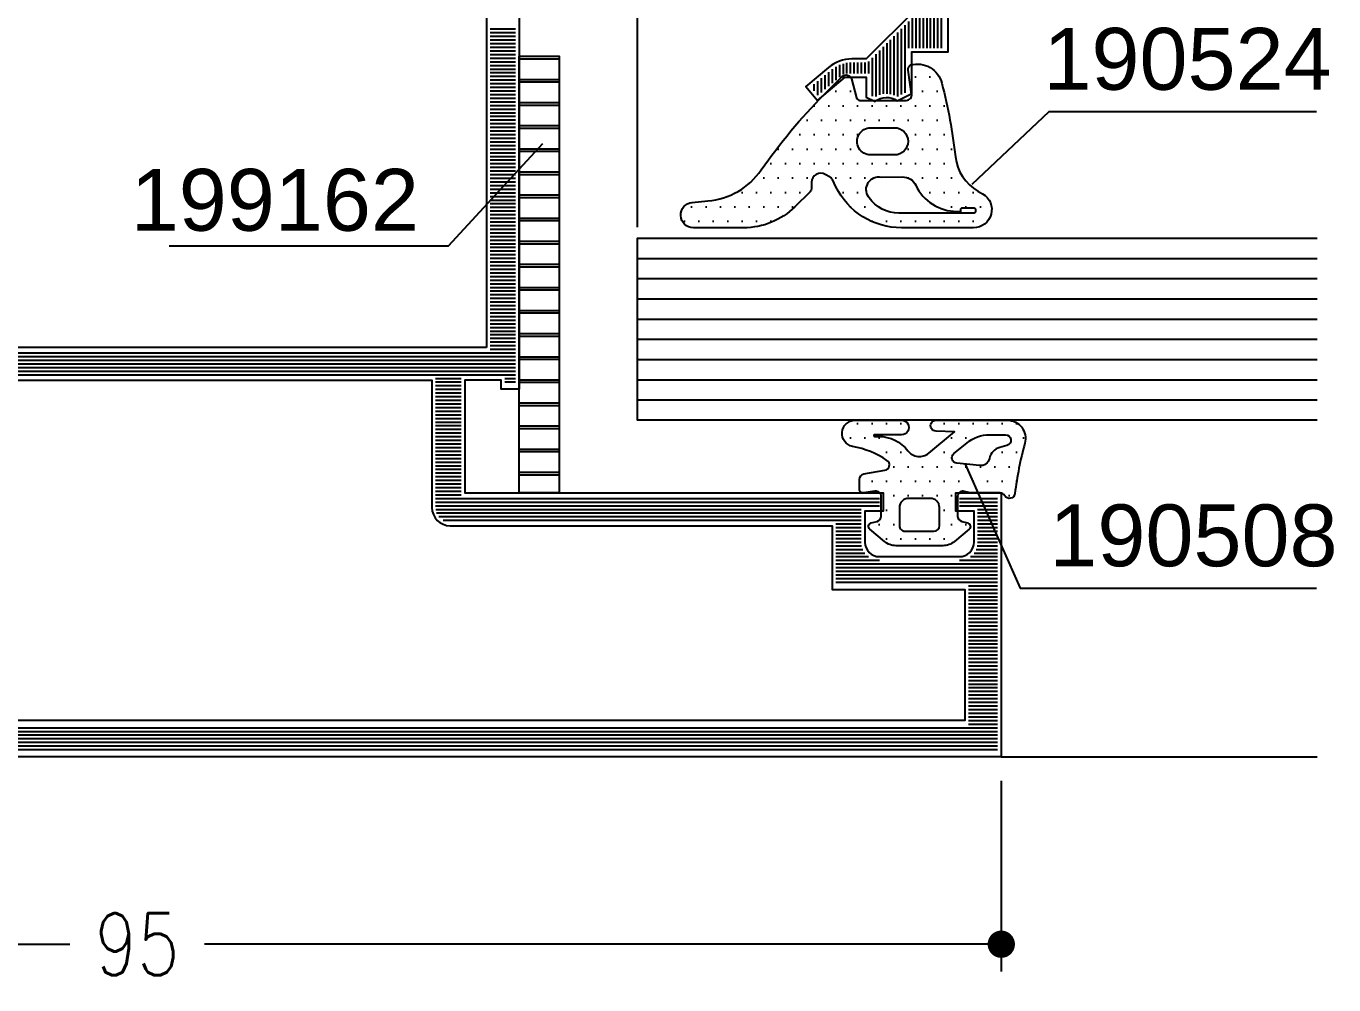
# Model space of a CAD drawing. Extents: x -247 to 191, y 24 to 414.
# Drawn here: x 154.55 to 190.49, y 46.49 to 72.83 of the extents above; entities that cross this region are included whole.
import ezdxf
from ezdxf.enums import TextEntityAlignment as Align

# ---------------------------------------------------------------- set-up
doc = ezdxf.new("R2010")
doc.units = 0
doc.header["$LTSCALE"] = 6
doc.linetypes.add('AUSGEZOGEN', pattern=[0])
doc.layers.get('0').update_dxf_attribs({"color": 4, "linetype": 'CONTINUOUS'})
doc.layers.get('DEFPOINTS').update_dxf_attribs({"linetype": 'AUSGEZOGEN'})
for name, color, linetype in [('CONST18', 3, 'AUSGEZOGEN'), ('CONST25', 3, 'CONTINUOUS'), ('DICHT_PAR', 3, 'CONTINUOUS'), ('DICHT_SCH', 3, 'CONTINUOUS'), ('KH_NOR', 7, 'CONTINUOUS'), ('KH_SCH', 3, 'CONTINUOUS'), ('KN_NOR', 7, 'CONTINUOUS'), ('KN_SCH', 3, 'CONTINUOUS'), ('LLMASSE', 7, 'CONTINUOUS'), ('PNR', 7, 'CONTINUOUS')]:
    doc.layers.add(name, color=color, linetype=linetype)
doc.styles.get("Standard").update_dxf_attribs({"font": 'simplex.shx', "width": 0.8})
doc.styles.add('SWISSL', font='swissl.ttf')
doc.dimstyles.new('DOK-1ZU1-PUNKT', dxfattribs={"dimscale": 0, "dimtxt": 3, "dimasz": 1.5, "dimexe": 1.5, "dimexo": 0.6, "dimgap": 1.5, "dimtad": 0, "dimdsep": 46, "dimtxsty": 'Standard', "dimblk": 'PUNKT', "dimblk1": 'PUNKT', "dimblk2": 'PUNKT', "dimcen": 0, "dimclrd": 2, "dimclre": 2, "dimclrt": 7, "dimadec": 0, "dimazin": 0, "dimtfac": 0.7, "dimtdec": 4, "dimtofl": 0, "dimtmove": 0, "dimatfit": 3, "dimldrblk": 'PUNKT', "dimfxl": 1, "dimtolj": 1, "dimtzin": 0, "dimarcsym": 0})
pattern_1 = [(0, (0, 0), (0.1984375, 0.396875), [0, -0.396875])]

# ---------------------------------------------------------------- blocks, each defined once
blk = doc.blocks.new('PUNKT')
at = {"color": 0, "linetype": 'CONTINUOUS'}
blk.add_line((-0.5, 0), (-1, 0), dxfattribs=at)
at = {"color": 0, "linetype": 'CONTINUOUS', "const_width": 0.5}
blk.add_lwpolyline([(-0.25, 0, 1), (0.25, 0, 1)], format="xyb", close=True, dxfattribs=at)
blk = doc.blocks.new('*D21')
at = {"layer": 'DEFPOINTS', "color": 0}
for p in [(168.8526076345792, 89.85992050543803), (168.8526076345792, 87.75183950274263), (171.3526076345023, 67.00183950610017)]:
    blk.add_point(p, dxfattribs=at)
at = {"layer": 'LLMASSE', "color": 3, "lineweight": -2}
for p, q in [((168.8526076345792, 88.05183950274262), (168.8526076345792, 90.60992050543803)), ((171.3526076345023, 67.30183950610017), (171.3526076345023, 90.60992050543803)), ((168.1026076345792, 89.85992050543803), (167.3526076345792, 89.85992050543803)), ((172.1026076345023, 89.85992050543803), (172.8526076345023, 89.85992050543803))]:
    blk.add_line(p, q, dxfattribs=at)
at = {"layer": 'LLMASSE', "color": 3, "lineweight": -2, "xscale": 0.75, "yscale": 0.75, "zscale": 0.75}
blk.add_blockref('PUNKT', (168.8526076345792, 89.85992050543803), dxfattribs=at)
at = {"layer": 'LLMASSE', "color": 3, "lineweight": -2, "xscale": 0.75, "yscale": 0.75, "zscale": 0.75, "rotation": 180}
blk.add_blockref('PUNKT', (171.3526076345023, 89.85992050543803), dxfattribs=at)
at = {"layer": 'LLMASSE', "color": 3, "insert": (170.1026076345408, 89.85992050543803), "char_height": 1.7, "attachment_point": 5}
blk.add_mtext('\\A1;5', dxfattribs=at)
blk = doc.blocks.new('*D35')
at = {"layer": 'DEFPOINTS', "color": 0}
for p in [(133.8526076344253, 52.75183313926019), (181.3526076344254, 52.39451157874157), (133.8526076344253, 47.60140014223293)]:
    blk.add_point(p, dxfattribs=at)
at = {"layer": 'LLMASSE', "color": 3, "lineweight": -2}
for p, q in [((133.8526076344253, 52.4518331392602), (133.8526076344253, 46.85140014223293)), ((181.3526076344254, 52.09451157874157), (181.3526076344254, 46.85140014223293)), ((134.6026076344253, 47.60140014223293), (155.751655253473, 47.60140014223293)), ((180.6026076344254, 47.60140014223293), (159.4535600153777, 47.60140014223293))]:
    blk.add_line(p, q, dxfattribs=at)
at = {"layer": 'LLMASSE', "color": 3, "lineweight": -2, "xscale": 0.75, "yscale": 0.75, "zscale": 0.75, "rotation": 180}
blk.add_blockref('PUNKT', (133.8526076344253, 47.60140014223293), dxfattribs=at)
at = {"layer": 'LLMASSE', "color": 3, "lineweight": -2, "xscale": 0.75, "yscale": 0.75, "zscale": 0.75}
blk.add_blockref('PUNKT', (181.3526076344254, 47.60140014223293), dxfattribs=at)
at = {"layer": 'LLMASSE', "color": 3, "insert": (157.6026076344254, 47.60140014223293), "char_height": 1.7, "attachment_point": 5}
blk.add_mtext('\\A1;95', dxfattribs=at)
blk = doc.blocks.new('*X42')
for p, q in [((0.4, 0.1999999998488945), (0.4, 94.8000000000399)), ((0.6000000000000001, 0.1999999998503122), (0.6000000000000001, 94.80000000013676)), ((0.8, 0.1999999998517298), (0.8, 94.80000000023364)), ((1, 0.1999999998531475), (1, 94.8000000003305)), ((1.2, 0.1999999998545651), (1.2, 94.80000000042736)), ((1.4, 0.1999999998559827), (1.4, 94.80000000052424)), ((1.6, 0.1999999998574004), (1.6, 94.8000000006211)), ((1.80002072727254, 93.19999999999999), (1.8, 94.80000000071796)), ((2, 93.19999999999999), (2, 94.80000000081483)), ((2.2, 93.19999999999999), (2.2, 94.8000000009117)), ((2.4, 93.2), (2.4, 94.80000000100857)), ((2.6, 93.2), (2.6, 94.80000000110543)), ((2.8, 93.2), (2.8, 94.80000000120229)), ((3, 93.2), (3, 94.80000000129917)), ((3.2, 93.2), (3.2, 94.80000000139603)), ((3.4, 93.20000000000002), (3.4, 94.80000000149289)), ((3.6, 93.20000000000002), (3.6, 94.80000000158977)), ((3.8, 93.20000000000002), (3.8, 94.80000000168663)), ((4, 93.20000000000002), (4, 94.80000000178349)), ((4.2, 93.20000000000002), (4.2, 94.80000000188036)), ((4.4, 93.20000000000003), (4.4, 94.80000000197722)), ((4.600000000000001, 93.20000000000003), (4.600000000000001, 94.80000000207409)), ((4.800000000000001, 93.20000000000003), (4.800000000000001, 94.80000000217096)), ((5, 93.20000000000003), (5, 94.80000000226782)), ((5.2, 93.20000000000005), (5.2, 94.8000000023647)), ((5.4, 93.20000000000005), (5.4, 94.80000000246156)), ((5.600000000000001, 93.20000000000005), (5.600000000000001, 94.80000000255842)), ((5.800000000000001, 93.20000000000005), (5.800000000000001, 94.8000000026553)), ((6, 93.20000000000005), (6, 94.80000000275216)), ((6.2, 93.20000000000006), (6.2, 94.80000000284902)), ((6.4, 93.20000000000006), (6.4, 94.8000000029459)), ((6.600000000000001, 93.20000000000006), (6.600000000000001, 94.80000000304275)), ((6.800000000000001, 93.20000000000006), (6.800000000000001, 94.80000000313962)), ((7, 93.20000000000006), (7, 94.80000000323649)), ((7.2, 93.20000000000007), (7.2, 94.80000000333335)), ((7.4, 93.20000000000007), (7.4, 94.80000000343021)), ((7.600000000000001, 93.20000000000007), (7.600000000000001, 94.80000000352709)), ((7.800000000000001, 93.20000000000007), (7.800000000000001, 94.80000000362395)), ((8, 93.20000000000007), (8, 94.80000000372081)), ((8.200000000000001, 93.20000000000009), (8.200000000000001, 94.80000000381769)), ((8.4, 93.20000000000009), (8.4, 94.80000000391455)), ((8.6, 93.20000000000009), (8.6, 94.80000000401142)), ((8.8, 93.20000000000009), (8.8, 94.80000000410828)), ((9, 93.2000000000001), (9, 94.80000000420515)), ((9.200000000000001, 93.2000000000001), (9.200000000000001, 94.80000000430202)), ((9.40001272727093, 93.2000000000001), (9.4, 94.80000000439888)), ((9.600000000000001, 85.89999999995463), (9.600000000000001, 94.80000000449574)), ((9.8, 85.89999999995756), (9.8, 94.80000000459262)), ((10, 85.89999999996049), (10, 94.80000000468948)), ((10.2, 85.89999999996343), (10.2, 94.80000000478634)), ((10.4, 85.89999999996635), (10.4, 94.80000000488322)), ((10.6, 85.89999999996928), (10.6, 94.80000000498008)), ((10.80001272727218, 92.69999999739613), (10.8, 94.80000000507694)), ((11, 93.29998303774089), (11, 94.80000000517381)), ((11.2, 93.49999046024676), (11.2, 94.80000000527068)), ((11.4, 93.61650958829577), (11.4, 94.80000000536755)), ((11.6, 93.6797933012338), (11.6, 94.80000000546441)), ((11.8, 93.69999999991876), (11.8, 94.80000000556127)), ((12, 93.70000000000242), (12, 94.80000000565815)), ((12.2, 93.70000000000483), (12.2, 94.80000000575501)), ((12.4, 93.70000000000724), (12.4, 94.80000000585187)), ((12.6, 93.70000000000965), (12.6, 94.80000000594875)), ((12.8, 93.70000000001207), (12.8, 94.80000000604561)), ((13, 93.70000000001448), (13, 94.80000000614247)), ((13.2, 93.7000000000169), (13.2, 94.80000000623934)), ((13.4, 93.7000000000193), (13.4, 94.8000000063362)), ((13.6, 93.70000000002172), (13.6, 94.80000000643307)), ((13.8, 92.70000000573182), (13.8, 94.80000000652994)), ((14, 92.70000000959423), (14, 94.8000000066268)), ((14.2, 92.70000001345664), (14.2, 94.80000000672366)), ((10.8, 85.89999999997221), (10.80001272727252, 88.30000011249562)), ((13.8, 63.90000000000005), (13.8, 88.30000000201753)), ((14, 63.90000000000005), (14, 88.30000000340362)), ((14.2, 63.90000000000005), (14.2, 88.30000000478972)), ((11, 85.89999999997515), (11, 87.70001704507003)), ((11.2, 85.89999999997808), (11.2, 87.50000960186148)), ((11.4, 85.899999999981), (11.4, 87.38349045460218)), ((11.6, 85.89999999998393), (11.6, 87.32020672156096)), ((11.8, 85.89999999998687), (11.8, 87.3)), ((12, 85.8999999999898), (12, 87.29999999999275)), ((12.2, 85.89999999999273), (12.2, 87.29999999998552)), ((12.4, 85.89999999999566), (12.4, 87.29999999997828)), ((12.6, 85.89999999999858), (12.6, 87.29999999997105)), ((12.8, 85.90000000000153), (12.8, 87.2999999999638)), ((13, 64.31272466944534), (13, 87.29999999995657)), ((13.2, 64.07551039034644), (13.2, 87.29999999994934)), ((13.4, 63.95838529985286), (13.4, 87.2999999999421)), ((13.6, 63.90627621026998), (13.6, 87.29999999993485)), ((20.6, 67.69999999999999), (20.6, 68.3)), ((20.8, 67.69999999999999), (20.8, 68.3)), ((21, 12.70006363835692), (21, 68.3)), ((21.2, 12.7000636383571), (21.2, 68.3)), ((21.4, 18.70006363838881), (21.4, 68.3)), ((21.6, 18.70006363838972), (21.6, 68.3)), ((21.8, 18.70006363839063), (21.8, 68.3)), ((22, 18.70006363839154), (22, 68.3)), ((22.2, 18.70006363839245), (22.2, 68.3)), ((22.4, 66.9), (22.4, 68.3)), ((22.6, 66.9), (22.6, 68.3)), ((22.8, 66.9), (22.8, 68.3)), ((23, 66.9), (23, 68.3)), ((23.2, 66.9), (23.2, 68.3)), ((23.4, 66.9), (23.4, 68.3)), ((23.6, 66.9), (23.6, 68.3)), ((23.8, 66.9), (23.8, 68.3)), ((24, 66.9), (24, 68.3)), ((24.2, 66.9), (24.2, 68.3)), ((24.4, 66.9), (24.4, 68.3)), ((24.6, 66.9), (24.6, 68.3)), ((24.8, 66.9), (24.8, 68.3)), ((25, 66.9), (25, 68.3)), ((25.2, 66.9), (25.2, 68.3)), ((25.4, 66.9), (25.4, 68.3)), ((25.6, 66.9), (25.6, 68.3)), ((25.8, 66.9), (25.8, 68.3)), ((26, 66.9), (26, 68.3)), ((26.2, 66.9), (26.2, 68.3)), ((26.4, 66.9), (26.4, 68.3)), ((26.6, 66.9), (26.6, 68.3)), ((26.8, 66.9), (26.8, 68.3)), ((27, 66.9), (27, 68.3)), ((27.2, 66.9), (27.2, 68.3)), ((27.4, 66.9), (27.4, 68.3)), ((27.6, 66.9), (27.6, 68.3)), ((27.8, 66.9), (27.8, 68.3)), ((28, 66.9), (28, 68.3)), ((28.2, 66.9), (28.2, 68.3)), ((28.4, 66.9), (28.4, 68.3)), ((28.6, 66.9), (28.6, 68.3)), ((28.8, 66.9), (28.8, 68.30000000000001)), ((29, 66.9), (29, 68.30000000000001)), ((29.2, 66.9), (29.2, 68.30000000000001)), ((29.4, 66.9), (29.4, 68.30000000000001)), ((29.6, 66.9), (29.6, 68.30000000000001)), ((29.8, 66.9), (29.8, 68.30000000000001)), ((30, 66.9), (30, 68.30000000000001)), ((30.2, 66.9), (30.2, 68.30000000000001)), ((30.4, 66.9), (30.4, 68.30000000000001)), ((30.6, 66.9), (30.6, 68.30000000000001)), ((30.8, 66.9), (30.8, 68.30000000000001)), ((31, 66.9), (31, 68.30000000000001)), ((31.2, 66.9), (31.2, 68.30000000000001)), ((31.4, 66.9), (31.4, 68.30000000000001)), ((31.6, 66.9), (31.6, 68.30000000000001)), ((31.8, 66.9), (31.8, 68.30000000000001)), ((32, 66.9), (32, 68.30000000000001)), ((32.2, 66.9), (32.2, 68.30000000000001)), ((32.4, 66.9), (32.4, 68.30000000000001)), ((32.6, 66.9), (32.6, 68.30000000000001)), ((32.8, 66.9), (32.8, 68.30000000000001)), ((33, 66.9), (33, 68.30000000000001)), ((33.2, 66.9), (33.2, 68.30000000000001)), ((33.4, 66.9), (33.4, 68.30000000000001)), ((33.6, 66.9), (33.6, 68.30000000000001)), ((33.8, 66.9), (33.8, 68.30000000000001)), ((34, 66.9), (34, 68.30000000000001)), ((34.2, 66.9), (34.2, 68.30000000000001)), ((34.4, 66.9), (34.4, 68.30000000000001)), ((34.6, 66.9), (34.6, 68.30000000000001)), ((34.8, 66.9), (34.8, 68.30000000000001)), ((35, 66.9), (35, 68.30000000000001)), ((35.2, 66.9), (35.2, 68.30000000000001)), ((35.4, 66.9), (35.4, 68.30000000000001)), ((35.6, 66.9), (35.6, 68.30000000000001)), ((35.8, 66.9), (35.8, 68.30000000000001)), ((36, 66.9), (36, 68.30000000000001)), ((36.2, 66.9), (36.2, 68.30000000000001)), ((36.4, 66.9), (36.4, 68.30000000000001)), ((36.6, 66.9), (36.6, 68.30000000000001)), ((36.8, 66.9), (36.8, 68.30000000000001)), ((37, 66.9), (37, 68.30000000000001)), ((37.2, 66.9), (37.2, 68.30000000000001)), ((37.4, 66.9), (37.4, 68.30000000000001)), ((37.6, 66.9), (37.6, 68.30000000000001)), ((37.8, 66.9), (37.8, 68.30000000000001)), ((38, 66.9), (38, 68.30000000000001)), ((38.2, 66.9), (38.2, 68.30000000000001)), ((38.40000000000001, 66.9), (38.40000000000001, 68.30000000000001)), ((38.6, 66.9), (38.6, 68.30000000000001)), ((38.8, 66.9), (38.8, 68.30000000000001)), ((39, 66.9), (39, 68.30000000000001)), ((39.2, 66.9), (39.2, 68.30000000000001)), ((39.40000000000001, 66.9), (39.40000000000001, 68.30000000000001)), ((39.6, 66.9), (39.6, 68.30000000000001)), ((39.8, 66.9), (39.8, 68.30000000000001)), ((40, 66.9), (40, 68.30000000000001)), ((14.4, 63.90000000000005), (14.4, 65.29999999994706)), ((14.6, 63.90000000000005), (14.6, 65.29999999995037)), ((14.8, 63.90000000000005), (14.8, 65.29999999995368)), ((15, 63.90000000000005), (15, 65.299999999957)), ((15.2, 63.90000000000005), (15.2, 65.29999999996029)), ((15.4, 63.90000000000004), (15.4, 65.2999999999636)), ((15.6, 63.90000000000004), (15.6, 65.29999999996691)), ((15.8, 63.90000000000004), (15.8, 65.29999999997023)), ((16, 63.90000000000004), (16, 65.29999999997354)), ((16.2, 63.90000000000004), (16.2, 65.29999999997683)), ((16.4, 63.90000000000004), (16.4, 65.29999999998014)), ((16.6, 63.90000000000004), (16.6, 65.29999999998346)), ((16.8, 63.90000000000004), (16.8, 65.29999999998677)), ((17, 63.90000000000004), (17, 65.29999999999006)), ((17.2, 63.90000000000003), (17.2, 65.29999999999337)), ((17.4, 63.90000000000003), (17.4, 65.29999999999669)), ((17.6, 63.90000000000003), (17.6, 65.3)), ((17.8, 63.90000000000003), (17.8, 65.30000000000331)), ((18, 63.90000000000003), (18, 65.3000000000066)), ((18.2, 63.90000000000003), (18.2, 65.30000000000992)), ((18.4, 63.90000000000003), (18.4, 65.30000000001323)), ((18.6, 63.90000000000003), (18.6, 65.30000000001654)), ((18.8, 63.90000000000003), (18.8, 65.30000000001985)), ((19, 63.90000000000003), (19, 65.30000000002315)), ((19.2, 63.90000000000003), (19.2, 65.30000000002646)), ((19.4, 63.90000000000003), (19.4, 65.30000000002977)), ((19.6, 63.90000000000003), (19.6, 65.30000000003308)), ((19.8, 63.90000000000003), (19.8, 65.30000000003639)), ((20, 63.90000000000003), (20, 65.30000000003969)), ((20.2, 63.90000000000003), (20.2, 65.300000000043)), ((20.4, 63.90000000000003), (20.4, 65.30000000004631)), ((20.6, 63.90000000000003), (20.6, 65.30000000004962)), ((20.8, 63.90000000000002), (20.8, 65.30000000005292))]:
    blk.add_line(p, q)
blk = doc.blocks.new('B-LL132343')
at = {"layer": 'KH_NOR'}
blk.add_lwpolyline([(49.79995672727267, 74.49999999984607), (20.19999999999999, 74.49999999984605), (20.19999999999999, 74.49999999984605), (20.19999999999999, 73.49999999984605), (20.69999999999999, 73.49999999984605), (20.7000127273235, 71.49999999989733), (14.5000127273238, 71.49999999979478), (14.50001273383385, 94.50000000671504), (13.50001272721098, 94.49999999978452), (13.50001272737507, 93.49999999978452), (11.80001272727236, 93.49999999984605, -0.41421348000001), (11.00001272727252, 94.29999999984612), (11.00001272727218, 98.6999999998461, -0.414213569999992), (11.8000127272727, 99.49999999984605), (13.50001272725202, 99.49999999986656), (13.50001272733405, 98.49999999978452), (14.50001270832968, 98.50000001909653), (14.50001273383385, 101.000000006715), (1.272711869504395e-05, 100.9999999996922), (-5.599984603108812e-05, 5.999999999692118)], format="xyb", dxfattribs=at)
blk.add_lwpolyline([(13.70001272727268, 69.6999999998461, -0.414213562373095), (12.70001272727268, 70.6999999998461), (12.70001272727256, 91.6999999998461), (9.200012727323617, 91.69999999979483), (9.200012727272338, 98.99999999984617), (2.000020681818, 98.99999999984605), (2, 7.999999999846059), (12.69994400000019, 7.999999999845832), (12.69994400000016, 25.29999999984624, -0.4142135623731034), (13.69994400000019, 26.29999999984624), (19.69994400000105, 26.29999999984604, 0.4142135626134031), (20.69994400000108, 27.29999999984607), (20.69994400000103, 30.19999999984636, 0.4142135623730944), (19.69994400000101, 31.19999999984634), (13.69994400000016, 31.19999999984625, -0.4142135623730997), (12.69994400000014, 32.19999999984625), (12.69994400000014, 32.99999999984623), (20.69994400000096, 32.99999999984635), (20.69994400000033, 69.69999999984607), (13.70001272727268, 69.6999999998461)], format="xyb", close=True, dxfattribs=at)
blk.add_lwpolyline([(22.50001303791365, 72.69999999984606), (22.50000000000011, 26.29999999984606), (48.2, 26.29999999984606), (48.2, 30.99999999984606), (47.49994400000026, 30.99999999984606), (47.49994400000014, 35.99999999984606), (49.29994400000032, 35.99999999984606), (49.29994400000032, 32.99999999984606), (68, 32.99999999984606), (68, 69.69999999984599), (49.30001272727236, 69.6999999998461), (49.30001272727247, 66.6999999998461), (47.49995672727238, 66.6999999998461), (47.49995672727232, 72.69999999984606), (22.50001303791365, 72.69999999984606)], close=True, dxfattribs=at)
at = {"layer": 'KH_SCH'}
blk.add_blockref('*X42', (3.308722450212111e-22, 5.999999999846059), dxfattribs=at)
blk = doc.blocks.new('STREIFEN')
at = {"layer": 'DICHT_SCH'}
h = blk.add_hatch(dxfattribs=at)
h.set_pattern_fill('LINE', color=256, scale=0.4, angle=90, style=0)
h.set_pattern_definition([(90, (-94.31533518184392, -226.5009291368289), (-1.27, 7.776250346772095e-17), [])])
h.paths.add_polyline_path([(0, 2.199999999999989), (0, 0), (24, 0), (24, 2.199999999999989)])
at = {"layer": 'DICHT_PAR'}
blk.add_lwpolyline([(0, 2.199999999999989), (0, 0), (24, 0), (24, 2.199999999999989)], close=True, dxfattribs=at)
blk = doc.blocks.new('LL199162')
blk.add_blockref('STREIFEN', (0, 0))
blk = doc.blocks.new('*U61')
at = {"layer": 'CONST25'}
for p, q in [((0, 9.999999999999773), (37.35660389312687, 9.999999999999773)), ((0, 8.888888888888687), (37.35660389312687, 8.888888888888687)), ((0, 7.777777777777601), (37.35660389312687, 7.777777777777601)), ((0, 6.666666666666515), (37.35660389312687, 6.666666666666515)), ((0, 5.555555555555429), (37.35660389312687, 5.555555555555429)), ((0, 4.444444444444343), (37.35660389312687, 4.444444444444343)), ((0, 3.333333333333258), (37.35660389312687, 3.333333333333258)), ((0, 2.222222222222172), (37.35660389312687, 2.222222222222172)), ((0, 1.111111111111086), (37.35660389312687, 1.111111111111086))]:
    blk.add_line(p, q, dxfattribs=at)
blk.add_lwpolyline([(37.35660389312687, 0), (0, 0), (0, 10), (37.35660389312687, 10)], dxfattribs=at)
blk = doc.blocks.new('B-LL3091023')
at = {"layer": 'KN_SCH'}
h = blk.add_hatch(dxfattribs=at)
h.set_pattern_fill('_U', color=256, scale=0.2, style=0, pattern_type=0)
h.set_pattern_definition([(0, (-12.61524086824097, 13.02250327400434), (0, 0.2), [])])
edge = h.paths.add_edge_path()
edge.add_line((-0.2000000000508084, 21.80000000010276), (-0.2000000000002728, 0.4154700538897877))
edge.add_line((-0.2000000000002728, 0.4154700538897864), (-0.4500000000000046, 0.2711324865925331))
edge.add_line((-0.4500000000000046, 0.2711324865925331), (-1.192820323027558, 0.7000000000520148))
edge.add_line((-1.192820323027558, 0.7000000000520148), (-3.282842712474642, 0.7000000000520223))
edge.add_line((-3.282842712474642, 0.7000000000520223), (-3.900000000000007, 0.08284271252664044))
edge.add_line((-3.900000000000007, 0.08284271252664047), (-3.900000000000013, -2.099999999947969))
edge.add_line((-3.900000000000013, -2.099999999947969), (-3.700000000000003, -2.099999999947976))
edge.add_line((-3.700000000000001, -2.099999999952376), (-4.699999999974835, -2.099999999974347))
edge.add_line((-4.699999999974835, -2.099999999974347), (-4.700000000005605, -0.9999999999419789))
edge.add_line((-4.700000000005605, -0.9999999999419791), (-9.356532657103545, -1.000000000081714))
edge.add_line((-9.356532657103545, -1.000000000081714), (-9.492087073757995, -1.524999999012127))
edge.add_arc((-12.30000000000001, -0.7999999999479821), 2.900000000000001, 270.07901743651803, 345.52248783316634, ccw=False)
edge.add_arc((-12.18013563536853, -0.9023955340299898), 2.800000000000001, 209.2081415121933, 267.62840437548994, ccw=False)
edge.add_line((-14.62412332264705, -2.26874987475974), (-14.42924214632983, -2.069287902908246))
edge.add_line((-14.42924214632983, -2.069287902908246), (-13.75317870728195, -2.38454146193488))
edge.add_arc((-12.29999999921613, -0.8000000003222183), 2.150000000266381, 227.4761480923444, 442.3377443620211)
edge.add_line((-12.01333333336139, 1.330803187171447), (-12.16120394194022, 1.35069689423467))
edge.add_line((-12.16120394194022, 1.35069689423467), (-11.69999999999955, 2.149525554427094))
edge.add_line((-11.69999999999955, 2.149525554427095), (-11.70000000015551, 20.70000000020778))
edge.add_line((-11.70000000015551, 20.70000000020778), (-28.18578597814051, 20.70000000005208))
edge.add_arc((-28.18578597812918, 19.50000000005209), 1.199999999999996, 90.00000000054077, 134.9999999999997)
edge.add_line((-29.03431411555303, 20.34852813747595), (-31.79999954050232, 17.58284271252666))
edge.add_line((-31.79999954050232, 17.58284271252666), (-31.79999954050233, 16.71441194632815))
edge.add_arc((-33.59999895980678, 16.71441206424528), 1.799999419304456, 319.99994731550623, 359.9999962465799, ccw=False)
edge.add_line((-32.22112047092991, 15.5573934721695), (-33.14162906306896, 14.46037332601911))
edge.add_line((-33.14162906306897, 14.46037332601911), (-33.60125601057764, 14.84604548197373))
edge.add_line((-33.60125601057764, 14.84604548197373), (-32.39999954050234, 16.27764694336551))
edge.add_line((-32.39999954050234, 16.27764694336551), (-32.39999954050232, 17.70000000005204))
edge.add_line((-32.39999954050232, 17.70000000005204), (-33.57394863064956, 17.70000000005204))
edge.add_line((-33.57394863064956, 17.70000000005204), (-33.70205340977959, 17.96789280106483))
edge.add_arc((-34.71191328392486, 18.61610855635405), 1.200000262839086, 327.3041288734923, 390.0744969530656)
edge.add_line((-33.67346358042067, 19.2174594057805), (-33.37731379195502, 19.80000000005204))
edge.add_line((-33.37731379195502, 19.80000000005204), (-30.99999996572186, 19.80000000005204))
edge.add_line((-30.99999996572186, 19.80000000005204), (-31.00000030850324, 21.8000000000218))
edge.add_line((-31.00000030850324, 21.8000000000218), (-0.2000000000508066, 21.80000000010276))
edge = h.paths.add_edge_path(flags=16)
edge.add_line((-11.10000000015546, 20.99999999989506), (-11.09999999999899, 1.840075756540305))
edge.add_arc((-12.30000000000003, -0.7999999999480378), 2.900000000000001, 11.940543960609887, 65.55666457227989, ccw=False)
edge.add_line((-9.462747808177824, -0.19999999994798), (-5.314213562373069, -0.1999999999479796))
edge.add_line((-5.314213562373068, -0.1999999999479796), (-3.848528137423896, 1.265685425001232))
edge.add_arc((-3.282842712474652, 0.7000000000519995), 0.8000000000000005, 90.00000000000011, 135.0000000000005, ccw=False)
edge.add_line((-3.282842712474654, 1.500000000052001), (-1.000000000000002, 1.500000000052017))
edge.add_line((-1.000000000000002, 1.500000000052017), (-1.000000000000002, 21.00000000005524))
edge.add_line((-1.000000000000002, 21.00000000005524), (-11.10000000015546, 20.99999999989506))
at = {"layer": 'KN_NOR'}
for points in [[(-5.128164559664583e-11, 22.00000000010329), (0, 0.3000000000520193), (-0.4500000000000046, 0.04019237891668204), (-1.246410161513781, 0.5000000000520151), (-3.200000000000022, 0.5000000000520222), (-3.700000000000008, 5.202219210964643e-11), (-3.700000000000012, -1.899999999947976), (-3.500000000000002, -1.899999999947984), (-3.500000000000005, -2.299999999947982), (-4.89999999996924, -2.299999999978742), (-4.900000000000011, -1.199999999947981), (-9.201613323200721, -1.200000000077065), (-9.29843790668926, -1.574999999947981, -0.3419987131196461), (-12.30000000000001, -3.899999999947983, -0.2744091014474832), (-14.86887381829263, -2.233067162827286), (-14.4732145214778, -1.828107663836985), (-13.64001877441201, -2.216633221435945, 1.373175899949952), (-12.04000000000001, 1.132588937203426), (-12.48361182590432, 1.192270058415677), (-11.9, 2.203115392906721), (-11.90000000015383, 20.50000000020589), (-28.18578597812918, 20.50000000005208, 0.1989123673796576), (-28.89289275931572, 20.20710678123863), (-31.59999954050232, 17.50000000005204), (-31.59999954050232, 16.71441000005203, -0.1763269499999998), (-32.06791154050232, 15.42883600005203), (-33.11697754050232, 14.17860700005204), (-33.88302254050232, 14.82139400005204), (-32.59999954050232, 16.35044100005203), (-32.59999954050232, 17.50000000005204), (-33.70000054050233, 17.50000000005204), (-33.93351854050232, 17.98833300005202, 0.3394094402287316), (-33.90397054050233, 19.20537000005203), (-33.49999954050233, 20.00000000005204), (-31.2, 20.00000000005204), (-31.20000034278138, 22.00000000002127), (-5.128164559664583e-11, 22.00000000010329)], [(-10.90000000015383, 20.79999999989824), (-10.90000000000001, 1.965863337239819, -0.2134575926161298), (-9.30500417362566, 5.201997166359718e-11), (-5.39705627484769, 5.202041575280703e-11), (-3.989949493661205, 1.40710678123854, -0.1989123673796592), (-3.282842712474656, 1.700000000052001), (-1.200000000000001, 1.700000000052016), (-1.200000000000003, 20.80000000005207), (-10.90000000015383, 20.79999999989824)]]:
    blk.add_lwpolyline(points, format="xyb", close=True, dxfattribs=at)

msp = doc.modelspace()

# ---------------------------------------------------------------- hatches: boundary and pattern name
h = msp.add_hatch()
h.set_pattern_fill('DOTS', color=3, scale=0.25, style=0)
h.set_pattern_definition(pattern_1)
edge = h.paths.add_edge_path()
edge.add_arc((181.3340366806471, 69.38014076009128), 1.249881608597961, 186.549037764727, 240.011388720428)
edge.add_line((180.7093110438736, 68.29758733680478), (180.8398110438736, 68.22208733680478))
edge.add_arc((180.5898127531705, 67.78908098383133), 0.4999936470294674, -90.00019587348822, 59.99980586054471, ccw=False)
edge.add_line((180.5898110438736, 67.28908733680477), (178.6053110438737, 67.28908733680471))
edge.add_arc((178.6055503916734, 69.289140276431), 2.000052953947749, 205.9932250645719, 269.9931433721457, ccw=False)
edge.add_line((176.8078110438736, 68.41258733680466), (176.7098110438735, 68.61358733680466))
edge.add_arc((176.575393759094, 68.54827947048628), 0.1494427109315028, 25.91322287562255, 59.91322257318072)
edge.add_line((176.6503110438736, 68.67758733680466), (176.5148110438736, 68.75558733680467))
edge.add_arc((176.3898092687338, 68.53908406048802), 0.249998224881593, 59.99929534149686, 179.9992491182099)
edge.add_line((176.1398110438736, 68.53908733680464), (176.1398110438736, 68.38458733680464))
edge.add_arc((175.9899504708532, 68.3846581865644), 0.1498605897683371, 314.67280455868735, 359.9729122088017, ccw=False)
edge.add_line((176.0953110438736, 68.27808733680465), (175.6803110438736, 67.86758733680465))
edge.add_arc((174.2732962725466, 69.28939227761192), 2.000304940861856, 270.0004231028373, 314.700438114051, ccw=False)
edge.add_line((174.2733110438736, 67.2890873368046), (172.8898110438736, 67.28908733680454))
edge.add_arc((172.8898095340613, 67.63900316207402), 0.3499158252727342, 95.00021639535379, 270.0002472190933, ccw=False)
edge.add_line((172.8593110438736, 67.98758733680455), (173.2853110438736, 68.02508733680456))
edge.add_arc((173.1110325827156, 70.01790568818379), 2.000424445865785, 274.997986922367, 325.2819632581753)
edge.add_arc((187.0853346322292, 60.33681498082788), 14.99971188625752, 135.0033795796937, 145.2872522460985, ccw=False)
edge.add_line((176.4783110438735, 70.94258733680465), (176.9813110438735, 71.44508733680468))
edge.add_arc((177.0872197918383, 71.33927414822514), 0.1497100323052332, 15.02590631688662, 135.0258600935969, ccw=False)
edge.add_line((177.2318110438736, 71.37808733680468), (177.3698110438735, 70.86308733680468))
edge.add_arc((177.466280429018, 70.88896802148638), 0.09988068937363015, 195.0176151708907, 270.0175619736426)
edge.add_line((177.4663110438735, 70.7890873368047), (178.7398110438735, 70.78908733680473))
edge.add_arc((178.7398149937673, 70.93918930448359), 0.1501019677308346, 269.9984922766124, 368.3886878743305)
edge.add_line((178.8883110438735, 70.96108733680472), (178.7913110438735, 71.61708733680472))
edge.add_arc((178.9397993617823, 71.63875736073146), 0.1500612224805949, 122.6633441211647, 188.3029926965028, ccw=False)
edge.add_arc((179.039864845369, 71.08895728796921), 0.6999516568837374, 14.404998954988685, 104.9909310239093, ccw=False)
edge.add_arc((165.1902713556447, 67.5296813317483), 14.99959098747888, 6.538078113945687, 14.412460202093428, ccw=False)
edge = h.paths.add_edge_path(flags=16)
edge.add_arc((178.4148110438736, 69.66408733680471), 0.375, -90, 90, ccw=False)
edge.add_line((178.4148110438736, 69.28908733680471), (177.7648110438736, 69.28908733680468))
edge.add_arc((177.7648110437197, 69.6640873368047), 0.3750000000000142, 89.99999997650269, 270.000000023506, ccw=False)
edge.add_line((177.7648110438735, 70.0390873368047), (178.4148110438736, 70.03908733680471))
edge = h.paths.add_edge_path(flags=16)
edge.add_arc((178.6415864531142, 68.2880621686828), 0.3985481009248064, 25.33220501672082, 90.61465003391709, ccw=False)
edge.add_arc((180.1336245201761, 68.98904005421191), 1.249952731324127, 205.1113132243126, 270.008549939861)
edge.add_line((180.1338110438735, 67.73908733680476), (180.2398110438735, 67.73908733680476))
edge.add_line((180.2398110438735, 67.73908733680476), (180.2398110438735, 67.78908733680477))
edge.add_arc((180.2898110064993, 67.789087374179), 0.04999996262579007, 89.999957172184, 180.0000428277509, ccw=False)
edge.add_line((180.2898110438736, 67.83908733680477), (180.5898110438736, 67.83908733680477))
edge.add_arc((180.5898110812479, 67.78908737417906), 0.04999996262571902, -4.282781600295493e-05, 90.00004282775092, ccw=False)
edge.add_line((180.6398110438736, 67.78908733680477), (180.6398110438736, 67.73908733680477))
edge.add_arc((180.5898110812273, 67.73908729945103), 0.04999996264625368, -90.00004280430119, 4.280426867353526e-05, ccw=False)
edge.add_line((180.5898110438736, 67.68908733680477), (178.5383110438736, 67.68908733680472))
edge.add_arc((178.5384613189795, 68.68898112417111), 0.9998937986588922, 214.991484797996, 269.99138895612873, ccw=False)
edge.add_line((177.7193110438736, 68.1155873368047), (177.7033110438736, 68.1380873368047))
edge.add_arc((177.989864098615, 68.33892902312911), 0.3499286157879615, 79.13717512590352, 215.0261646204069, ccw=False)
edge.add_line((178.0558110438735, 68.6825873368047), (178.6373110438735, 68.6865873368047))
h = msp.add_hatch()
h.set_pattern_fill('DOTS', color=3, scale=0.25, style=0)
h.set_pattern_definition(pattern_1)
edge = h.paths.add_edge_path()
edge.add_arc((181.5179042634732, 61.50186742500894), 0.5000000000000142, -15.2232402070195, 90.00000000000318, ccw=False)
edge.add_arc((191.6494599607292, 58.74477127989548), 10.00000000000002, 164.7767597929774, 172.8855443438187)
edge.add_arc((181.5776076344716, 60.00186742500895), 0.1500000000000077, 210.0000000000004, 352.88554434381933, ccw=False)
edge.add_arc((181.3178000133363, 59.851867425009), 0.1499999999999508, 29.99999999998702, 89.99999999998914)
edge.add_line((181.3178000133363, 60.00186742500895), (180.5089580494881, 60.00186742500895))
edge.add_line((180.5089580494881, 60.00186742500895), (180.341430491237, 60.0467562989523))
edge.add_arc((180.3026076344716, 59.90186742500892), 0.1500000000000369, 74.99999999998683, 179.9999999999891)
edge.add_line((180.1526076344716, 59.90186742500894), (180.1526076344716, 59.36696647320579))
edge.add_arc((180.3026076343914, 59.36696647314425), 0.1499999999197996, 179.9999999764934, 255.0000000235038)
edge.add_line((180.2637847777062, 59.22207759926243), (180.4284895389818, 59.17794509148906))
edge.add_arc((180.4026076344716, 59.08135250886014), 0.1000000000000051, -49.99999999998471, 75.00000000002319, ccw=False)
edge.add_line((180.4668863954403, 59.00474806454826), (180.066572953963, 58.66884520344945))
edge.add_arc((179.7451791491198, 59.05186742500891), 0.4999999999999619, 270, 309.99999999999915, ccw=False)
edge.add_line((179.7451791491198, 58.55186742500895), (178.4600361198234, 58.55186742500895))
edge.add_arc((178.4600361198233, 59.05186742500899), 0.5000000000000426, 230.0000000000036, 270.00000000000324, ccw=False)
edge.add_line((178.1386423149801, 58.66884520344946), (177.738328873503, 59.00474806454826))
edge.add_arc((177.8026076343813, 59.08135250888019), 0.0999999999572804, 104.99999995300789, 230.0000000470236, ccw=False)
edge.add_line((177.7767257299613, 59.17794509148906), (177.9414304912369, 59.22207759926243))
edge.add_arc((177.9026076344715, 59.36696647320579), 0.150000000000002, 285.0000000000055, 360)
edge.add_line((178.0526076344715, 59.36696647320579), (178.0526076344715, 59.90186742500895))
edge.add_arc((177.9026076344716, 59.90186742500899), 0.1499999999999773, 359.9999999999864, 458.5839368044976)
edge.add_line((177.8802189143516, 60.05018716479901), (177.5675334478849, 60.00298759848224))
edge.add_arc((177.552607634401, 60.10186742492688), 0.09999999992938444, 179.9999999529787, 278.58393685150577, ccw=False)
edge.add_line((177.4526076344716, 60.10186742500895), (177.4526076344716, 60.37600248033236))
edge.add_arc((177.6026076344716, 60.37600248033239), 0.1499999999999773, 100.00000000001148, 180.0000000000109, ccw=False)
edge.add_line((177.5765604078215, 60.52372364328419), (178.1536548611216, 60.6254809658182))
edge.add_arc((178.1276076344716, 60.77320212877002), 0.1499999999999934, 279.999999999999, 416.2873842862301)
edge.add_arc((176.8232927781539, 58.81839708591067), 2.499999999999857, 56.28738428622024, 79.80769366406389)
edge.add_arc((177.3414121121347, 61.63657079117208), 0.3655571821432465, 92.16336547929899, 258.0425765521047, ccw=False)
edge.add_line((177.3276127380922, 62.00186742500895), (178.6112745975377, 62.00184870694293))
edge.add_arc((178.611271681183, 61.80184870696419), 0.1999999999999991, -90.00083547405569, 89.99916452594431, ccw=False)
edge.add_line((178.6112687648284, 61.60184870698545), (177.8726671596085, 61.60185789281601))
edge.add_arc((177.8726670165477, 61.57885486510847), 0.02300302770798346, 89.99964366533747, 270.0003563346625)
edge.add_line((177.8726671596085, 61.55585183740092), (177.9788482122625, 61.55585183740092))
edge.add_arc((177.9871187308689, 60.55588603872476), 1.000000000000039, 37.176503839543784, 90.47387121288239, ccw=False)
edge.add_arc((179.1026076344716, 61.40186742500894), 0.3999999999999833, 217.1765038395437, 309.5780367572349)
edge.add_line((179.3574590670269, 61.09356441282043), (180.0676443916315, 61.68062240511973))
edge.add_line((180.0676443916315, 61.68062240511973), (179.5601081214562, 61.70186742500896))
edge.add_arc((179.5601081213331, 61.85186742500895), 0.1499999999999986, 89.99999995299231, 270.00000004700775, ccw=False)
edge.add_line((179.5601081214562, 62.00186742500895), (181.5179042634732, 62.00186742500895))
edge = h.paths.add_edge_path(flags=17)
edge.add_arc((178.8026076344715, 59.60186742500895), 0.25, 90, 180)
edge.add_line((178.5526076344715, 59.60186742500895), (178.5526076344715, 59.10186742500895))
edge.add_arc((178.7026076343485, 59.1018674248859), 0.1499999998769681, 179.9999999530004, 270.0000000470077)
edge.add_line((178.7026076344716, 58.95186742500895), (179.5026076344716, 58.95186742500895))
edge.add_arc((179.5026076344716, 59.10186742500893), 0.1499999999999844, 270, 360.0000000000055)
edge.add_line((179.6526076344716, 59.10186742500895), (179.6526076344716, 59.60186742500895))
edge.add_arc((179.4026076344716, 59.60186742500895), 0.25, 0, 90)
edge.add_line((179.4026076344716, 59.85186742500895), (178.8026076344715, 59.85186742500895))
edge = h.paths.add_edge_path(flags=16)
edge.add_line((181.0384711503344, 61.60186742500896), (181.4679042634732, 61.60186742500896))
edge.add_arc((181.4679042634732, 61.45186742500896), 0.1500000000000057, -75.000000000005, 90, ccw=False)
edge.add_line((181.5067271202386, 61.3069785510656), (181.3121718633427, 61.25484762709712))
edge.add_arc((181.4156994813837, 60.86847729658149), 0.4000000000000023, 104.9999999999986, 168.1578806867987)
edge.add_arc((180.7795335646308, 61.00186742500894), 0.2499999999999968, 263.97099583977115, 348.1578806868017, ccw=False)
edge.add_line((180.7532755909232, 60.75325021157276), (180.1316228253531, 60.81890673530239))
edge.add_arc((180.1473776094498, 60.96807706332557), 0.149999999948259, 129.57803671023, 263.97099588677634, ccw=False)
edge.add_line((180.0518083223694, 61.08369069293479), (180.4013425689462, 61.37262495548025))
edge.add_arc((181.0384711503345, 60.60186742500902), 0.9999999999999402, 90.00000000000159, 129.5780367572371, ccw=False)
at = {"layer": 'DICHT_PAR'}
h = msp.add_hatch(dxfattribs=at)
h.set_pattern_fill('LINE', color=256, scale=0.2, angle=-1.272221872585407e-14, style=0)
h.set_pattern_definition([(180, (197.0309095810549, -5.468132569074996), (1.555250069354419e-16, 0.635), [])])
h.paths.add_polyline_path([(169.2026076345023, 72.47786195638241), (169.2026076345023, 60.47786195638241), (168.1026076345022, 60.477862028727), (168.1026076344916, 72.47786195638241)])

# ---------------------------------------------------------------- linework, layer by layer
at = {"layer": 'CONST18'}
msp.add_lwpolyline([(181.3526076344254, 52.75186750274253), (190.0309095810657, 52.75186750274253)], dxfattribs=at)
at = {"layer": 'DICHT_PAR'}
for points in [[(180.0923110438736, 69.23758733680475, 0.237599), (180.7093110438736, 68.29758733680478), (180.8398110438736, 68.22208733680478, -0.7673270000000002), (180.5898110438736, 67.28908733680477), (178.6053110438737, 67.28908733680471, -0.2867450000000001), (176.8078110438736, 68.41258733680466), (176.7098110438735, 68.61358733680466, 0.1494509999999999), (176.6503110438736, 68.67758733680466), (176.5148110438736, 68.75558733680467, 0.5773500002734709), (176.1398110438736, 68.53908733680464), (176.1398110438736, 68.38458733680464, -0.2002740000000002), (176.0953110438736, 68.27808733680465), (175.6803110438736, 67.86758733680465, -0.197552), (174.2733110438736, 67.2890873368046), (172.8898110438736, 67.28908733680454, -0.9572920000000007), (172.8593110438736, 67.98758733680455), (173.2853110438736, 68.02508733680456, 0.222995), (174.7553110438736, 68.87858733680461, -0.04490199999999981), (176.4783110438735, 70.94258733680465), (176.9813110438735, 71.44508733680468, -0.5773500002734713), (177.2318110438736, 71.37808733680468), (177.3698110438735, 70.86308733680468, 0.3394539999999996), (177.4663110438735, 70.7890873368047), (178.7398110438735, 70.78908733680473, 0.4577840000000001), (178.8883110438735, 70.96108733680472), (178.7913110438735, 71.61708733680472, -0.2945039999999998), (178.8588110438735, 71.76508733680473, -0.4172120002408051), (179.7178110438736, 71.26308733680476, -0.03437200000000001), (180.0923110438736, 69.23758733680475)], [(178.4148110438736, 70.03908733680471, -0.9999999999999999), (178.4148110438736, 69.28908733680471), (177.7648110438736, 69.28908733680468, -1.000000000410207), (177.7648110438735, 70.0390873368047), (178.4148110438736, 70.03908733680471)], [(178.6373110438735, 68.6865873368047, -0.2928110002226887), (179.0018110438736, 68.45858733680473, 0.290987), (180.1338110438735, 67.73908733680476), (180.2398110438735, 67.73908733680476), (180.2398110438735, 67.78908733680477, -0.414214000240294), (180.2898110438736, 67.83908733680477), (180.5898110438736, 67.83908733680477, -0.4142140002402939), (180.6398110438736, 67.78908733680477), (180.6398110438736, 67.73908733680477, -0.4142140000000003), (180.5898110438736, 67.68908733680477), (178.5383110438736, 67.68908733680472, -0.2446979999999999), (177.7193110438736, 68.1155873368047), (177.7033110438736, 68.1380873368047, -0.6738040002982226), (178.0558110438735, 68.6825873368047), (178.6373110438735, 68.6865873368047)], [(181.5179042634732, 62.00186742500895, -0.4943569637722948), (182.0003592966759, 61.37057713238451, 0.03539601838339958), (181.7264527427414, 59.98328964946541, -0.7191390354989544), (181.4477038239039, 59.92686742500895, 0.2679491924311256), (181.3178000133363, 60.00186742500895), (180.5089580494881, 60.00186742500895), (180.341430491237, 60.0467562989523, 0.4931454260313171), (180.1526076344716, 59.90186742500894), (180.1526076344716, 59.36696647320579, 0.3394542590921118), (180.2637847777062, 59.22207759926243), (180.4284895389818, 59.17794509148906, -0.6068148963146014), (180.4668863954403, 59.00474806454826), (180.066572953963, 58.66884520344945, -0.1763269807084609), (179.7451791491198, 58.55186742500895), (178.4600361198234, 58.55186742500895, -0.1763269807084611), (178.1386423149801, 58.66884520344946), (177.738328873503, 59.00474806454826, -0.6068148968758568), (177.7767257299613, 59.17794509148906), (177.9414304912369, 59.22207759926243, 0.339454258863376), (178.0526076344715, 59.36696647320579), (178.0526076344715, 59.90186742500895, 0.4588069095179975), (177.8802189143516, 60.05018716479901), (177.5675334478849, 60.00298759848224, -0.4588069100145539), (177.4526076344716, 60.10186742500895), (177.4526076344716, 60.37600248033236, -0.3639702342662018), (177.5765604078215, 60.52372364328419), (178.1536548611216, 60.6254809658182, 0.6763345122321475), (178.2108617742365, 60.89797691873978, 0.102988530757243), (177.2656742310642, 61.2789455308961, -0.8837861257265126), (177.3276127380922, 62.00186742500895), (178.6112745975377, 62.00184870694293, -0.9999999999999972), (178.6112687648284, 61.60184870698545), (177.8726671596085, 61.60185789281601, 1.000006219233057), (177.8726671596085, 61.55585183740092), (177.9788482122625, 61.55585183740092, -0.2368386138423189), (178.7838965191565, 61.16015845749919, 0.426544051657322), (179.3574590670269, 61.09356441282043), (180.0676443916315, 61.68062240511973), (179.5601081214562, 61.70186742500896, -1.000000000820386), (179.5601081214562, 62.00186742500895), (181.5179042634732, 62.00186742500895)], [(181.0384711503344, 61.60186742500896), (181.4679042634732, 61.60186742500896, -0.8769764629927566), (181.5067271202386, 61.3069785510656), (181.3121718633427, 61.25484762709712, 0.282772991566958), (181.0242127633819, 60.95056352945993, -0.3847999234038062), (180.7532755909232, 60.75325021157276), (180.1316228253531, 60.81890673530239, -0.6643541298328625), (180.0518083223694, 61.08369069293479), (180.4013425689462, 61.37262495548025, -0.1744291887555947), (181.0384711503344, 61.60186742500896)], [(178.8026076344715, 59.85186742500895, 0.414213562373095), (178.5526076344715, 59.60186742500895), (178.5526076344715, 59.10186742500895, 0.414213562853683), (178.7026076344716, 58.95186742500895), (179.5026076344716, 58.95186742500895, 0.4142135623730961), (179.6526076344716, 59.10186742500895), (179.6526076344716, 59.60186742500895, 0.414213562373095), (179.4026076344716, 59.85186742500895), (178.8026076344715, 59.85186742500895)]]:
    msp.add_lwpolyline(points, format="xyb", close=True, dxfattribs=at)
at = {"layer": 'PNR', "color": 3}
for points in [[(180.5501747320138, 68.489741044698), (182.6730137762675, 70.48120789420442), (190.0213050508103, 70.48120789420442)], [(168.7460037411778, 69.60000000000001), (166.1460037411778, 66.7810549207154), (158.4812418364159, 66.7810549207154)], [(180.3608924801616, 60.79469217475499), (181.8706242644387, 57.38683519826769), (190.0213050508103, 57.38683519826769)]]:
    msp.add_lwpolyline(points, dxfattribs=at)

# ---------------------------------------------------------------- block references
at = {"xscale": -0.5, "yscale": 0.5, "zscale": 0.5}
for name, p, rotation in [('B-LL132343', (130.8526076345793, 52.75186113918318), 270), ('LL199162', (169.2026076345023, 72.00186743092502), 89.99999999999999)]:
    msp.add_blockref(name, p, dxfattribs=dict(at, rotation=rotation))
at = {"xscale": 0.5, "yscale": 0.5, "zscale": 0.5}
msp.add_blockref('*U61', (171.3526076345022, 62.0018395061002), dxfattribs=at)
at = {"layer": 'LLMASSE', "xscale": -0.5, "yscale": 0.5, "zscale": 0.5, "rotation": 270}
msp.add_blockref('B-LL3091023', (168.8897381392757, 87.72774423278226), dxfattribs=at)

# ---------------------------------------------------------------- texts
at = {"layer": 'PNR', "color": 10, "style": 'SWISSL'}
for s, p in [('190524', (182.5097193183722, 71.08120789420441)), ('190508', (182.6730137762675, 57.98683519826768))]:
    msp.add_text(s, height=1.7, dxfattribs=at).set_placement(p)
msp.add_text('199162', height=1.7, dxfattribs=at).set_placement((165.3460037411778, 67.20667455120315), align=Align.RIGHT)

# ---------------------------------------------------------------- dimensions: what is measured, and where the dimension line sits
at = {"layer": 'LLMASSE'}
dim = msp.add_linear_dim(base=(168.8526076345792, 89.85992050543803), p1=(171.3526076345023, 67.00183950610017), p2=(168.8526076345792, 87.75183950274263), dimstyle='DOK-1ZU1-PUNKT', override={"dimscale": 0.5, "dimtxt": 3.4, "dimlfac": 2, "dimclrd": 3, "dimclre": 3, "dimclrt": 3}, dxfattribs=at)
dim.commit()
dim.dimension.update_dxf_attribs({"geometry": '*D21', "text_midpoint": (170.1026076345408, 89.85992050543803)})
dim = msp.add_linear_dim(base=(133.8526076344253, 47.60140014223293), p1=(181.3526076344254, 52.39451157874157), p2=(133.8526076344253, 52.75183313926019), dimstyle='DOK-1ZU1-PUNKT', override={"dimscale": 0.5, "dimtxt": 3.4, "dimlfac": 2, "dimclrd": 3, "dimclre": 3, "dimclrt": 3, "dimtix": 1}, dxfattribs=at)
dim.commit()
dim.dimension.update_dxf_attribs({"geometry": '*D35', "text_midpoint": (157.6026076344254, 47.60140014223293), "dimtype": 160})

doc.saveas('drawing.dxf')
